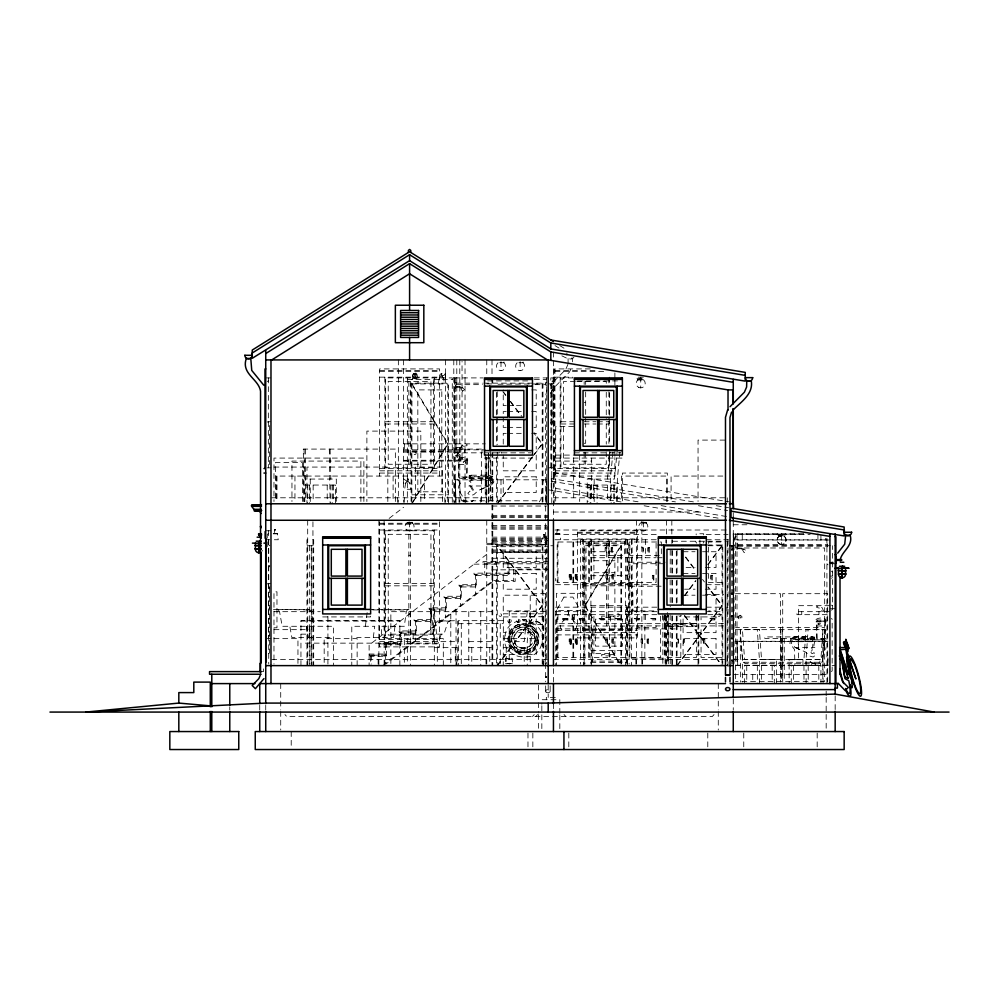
<?xml version="1.0" encoding="UTF-8"?>
<svg xmlns="http://www.w3.org/2000/svg" width="999" height="999" viewBox="0 0 999 999"><rect width="100%" height="100%" fill="white"/><g stroke="black" fill="none" stroke-linecap="round" stroke-linejoin="round"><path stroke-width="0.75" stroke-dasharray="5 3.75" d="M458.878 459.652L458.878 458.529L466.508 458.529L466.408 459.652M468.981 476.236L471.328 475.212L469.168 475.599M626.873 664.085L626.873 607.18M662.999 616.083L663.348 622.102L665.996 623.576L696.44 623.501L698.576 621.366L698.638 616.083M680.819 624.687L680.819 615.172M683.066 624.125L678.571 624.125M811.75 665.247L811.75 663.186L820.591 663.186L820.591 665.247M814.734 638.174L814.547 637.062L812.387 636.675L794.879 636.675L790.883 637.699L814.734 637.699M815.596 663.186L815.084 665.247M488.823 501.723L489.21 488.012L493.843 481.93L493.144 478.396L458.616 478.396L458.616 479.82M546.703 479.807L545.953 503.783L546.703 481.306M411.838 502.285L411.963 379.832L412.812 377.797L417.157 377.972M438.286 383.903L439.285 377.797L443.519 377.797L444.505 383.903M823.076 683.541L823.014 659.565L825.049 629.595L805.981 629.682L803.945 659.652L789.11 659.665L789.173 683.641M806.131 683.553L806.056 659.577L808.091 629.682L805.981 629.682M789.11 659.665L820.891 659.565L822.926 629.595M823.651 645.317L823.938 641.283M814.61 641.283L813.661 647.452L811.5 651.173M696.191 615.172L695.454 622.052L693.231 624.038L669.168 624.125L666.183 622.052L665.446 615.172M607.467 479.058L610.077 452.085M612.974 452.085L610.364 479.058L610.364 501.535M617.345 449.088L614.447 479.058L587.2 479.058L587.2 503.034M619.954 452.085L617.345 479.058L617.345 503.034M829.919 540.009L733.266 540.009L738.049 533.753M527.222 611.675L524.225 641.645L503.246 641.645M530.219 611.675L527.222 641.645L527.222 665.621M365.397 626.286L367.195 612.212M373.301 637.524L374.737 626.286L351.785 626.286L351.785 665.621M394.98 626.286L393.544 637.524L356.705 637.524M459.877 448.926L461.625 445.816L466.995 444.505L466.995 445.629L462.699 446.615L461.376 449.837M414.697 374.15L414.198 376.735L412.699 377.972M274.363 532.579L274.887 529.994M407.505 479.52L406.98 482.092C401.311 484.128 414.185 484.128 408.516 482.092L407.992 479.52M441.158 374.15L440.634 376.735L439.085 377.972M543.806 535.102L543.281 537.687C537.612 539.71 550.486 539.71 544.817 537.687L544.293 535.102M556.83 532.579L557.355 529.994M567.932 364.348L565.709 369.53L550.199 385.189M432.355 634.153L435.839 622.889L437.462 621.066L457.767 620.666L457.767 665.621M432.367 643.144L435.152 634.153M441.196 634.153L438.411 643.144L405.382 643.144M546.952 390.047L545.666 395.791L545.666 504.595M550.611 393.169L553.496 388.249L569.293 372.265L571.952 366.983M262.188 551.111L262.475 550.449M818.468 624.725C822.527 623.851 819.055 621.778 817.944 624.325M488.449 470.816L488.823 457.255M490.322 476.81L490.322 492.544M488.449 492.544L488.449 476.81M551.76 389.897L551.76 405.631M551.76 411.625L551.76 427.36M551.76 433.354L551.76 449.088M551.76 455.082L551.76 470.816M551.76 476.81L551.76 492.544M405.631 483.166L404.645 489.273L410.864 489.273L409.865 483.166M403.596 460.327L467.782 460.164L466.983 457.405L458.553 457.405L458.116 460.402M532.255 634.939L531.256 633.741A9.366 9.366 0 0 0 517.295 631.905A9.366 9.366 0 0 0 517.295 645.978A9.366 9.366 0 0 0 531.256 644.143L532.105 642.544C528.583 637.462 534.915 631.331 535.152 639.622A4.333 4.333 0 0 1 534.053 641.907L532.367 642.832M532.392 642.931L531.618 644.38A9.79 9.79 0 0 1 517.007 646.303A9.79 9.79 0 0 1 517.007 631.58A9.79 9.79 0 0 1 531.618 633.503L532.355 634.877M811.325 639.572L813.885 638.448M411.838 503.421L447.589 443.843L411.838 384.265M412.849 502.46L447.802 444.205M584.914 605.319L620.666 545.741M620.879 546.103L585.127 605.681L620.879 665.259M818.031 623.413L818.181 624.675M407.867 609.427L406.306 611.301L404.333 626.286L381.381 626.286L381.381 637.524M465.534 463.211C466.67 460.127 459.715 461.663 465.247 463.261M812.861 639.86L812.612 641.683M497.252 503.459L531.73 457.505M532.667 456.268L541.982 443.843L534.527 433.916M497.477 503.783L542.432 443.843L534.003 432.604M497.252 665.297L541.982 605.681L497.252 546.066M497.477 665.621L542.432 605.681L497.477 545.741M684.34 595.691L695.579 580.706M707.754 564.472L721.802 545.741M684.752 595.754L695.941 580.844M708.054 564.697L722.027 546.066M677.072 665.297L721.802 605.681L707.816 587.05M677.297 665.621L722.252 605.681L708.204 586.95M643.381 377.16L636.987 377.16L636.987 378.284L637.749 379.97L643.718 379.97L644.48 378.284M777.846 533.753L778.608 536.563L784.577 536.563L785.339 533.753M532.467 716.57L534.215 714.572M535.839 716.57L537.587 714.572M714.035 714.572L712.287 716.57L286.713 716.57L284.965 714.572M488.623 485.976L492.22 481.93L492.22 480.219L470.529 480.219L471.191 485.976L473.339 489.71L472.177 491.82L470.991 492.145L469.78 491.158L467.869 493.481L470.554 495.579L473.801 494.642L478.346 490.459L488.623 485.976L468.843 485.976M574.475 630.406C582.579 622.14 564.71 619.218 569.18 609.914L567.682 609.914C572.152 619.218 554.283 622.14 562.387 630.406M491.82 478.396L491.508 480.219M268.731 653.633L269.48 652.884L269.48 585.826L268.356 585.077M555.219 473.064L555.232 468.568M826.922 665.621L828.046 664.497M831.418 671.615L832.167 670.866L832.167 619.168L831.418 618.418M468.993 476.985L468.881 478.109M818.169 639.86L824.05 639.86M460.052 483.641C455.082 490.159 463.873 494.705 463.986 501.061L463.986 501.723M389.135 518.406L403.596 507.255M486.763 554.333L369.118 645.079L369.118 665.621M382.679 665.621L492.844 580.631L513.698 580.631L513.698 569.08L548.201 569.08M539.273 501.885L541.008 499.288L542.882 480.906L544.455 479.807M269.855 565.409L268.731 566.158L269.855 566.908M269.855 586.763L268.731 587.512L269.855 588.261M268.731 608.678L269.855 607.929M550.824 422.49L551.947 421.74L551.947 381.468L550.824 380.906M731.768 549.487L732.891 548.738M731.768 571.965L732.891 571.216L731.768 570.466M731.768 594.442L732.891 593.693L731.768 592.944M731.768 616.92L732.891 616.171L731.768 615.421M731.768 639.397L732.891 638.648L731.768 637.899M831.418 578.334L832.542 577.584M831.418 610.177L832.542 609.427L832.542 545.741M450.824 620.666L447.814 622.165L443.981 634.153L404.333 634.153L404.333 665.621M471.253 501.723L473.588 500.287L470.679 501.723M267.233 381.468L268.356 380.906M268.356 464.822L269.48 464.26L269.48 423.988L268.356 423.239M551.947 381.468L553.071 380.906M268.356 533.753L267.233 534.315L267.233 546.628M268.356 635.651L269.48 635.089M480.594 489.71L488.374 485.976M543.606 616.708L528.558 616.708L529.657 622.165L537.325 621.54L542.257 624.45M512.362 663.636L505.319 663.361L505.569 658.316L512.212 658.254L512.45 663.786L505.469 663.336L505.644 658.453L512.362 658.453M492.495 476.985L489.498 478.109M546.915 536.113L544.343 536.638L546.915 537.637M465.184 463.261L465.684 461.95M529.657 622.165L533.503 624.8L543.606 624.263M826.173 641.271L824.6 642.369L822.539 661.538L819.43 663.748L745.204 663.636L742.894 661.538L740.833 642.369L739.26 641.271M729.332 546.028L733.266 545.741M546.79 676.86L545.666 676.935L546.79 677.01M545.666 677.122L546.79 677.085M759.302 629.595L740.296 629.682L740.384 682.067M776.448 683.553L776.398 659.577L744.605 659.652L742.419 629.682L740.296 629.682L742.482 659.652L742.532 682.13M744.655 683.616L744.617 665.634L757.329 665.571L774.287 665.571L774.325 683.553M744.617 665.634L774.287 665.584M791.295 683.641L791.245 665.646L803.958 665.584L820.916 665.559L820.966 683.541M816.058 621.865L825.599 621.865C828.671 615.784 811.525 617.719 816.807 621.865M553.446 368.918L554.195 368.918L554.195 503.783M590.297 368.918L554.944 368.918L554.944 476.061L614.885 476.061L614.885 457.517M379.62 370.417L439.56 370.417M554.944 370.417L597.976 370.417M379.62 371.353L439.56 371.353M554.944 371.353L605.669 371.353M445.554 373.364L445.554 378.484M441.92 373.738L440.884 373.851M379.62 377.16L439.56 377.16M554.195 377.16L553.446 377.16L553.533 468.568L614.885 468.568M554.944 377.16L572.552 377.16M265.734 377.909L270.979 377.909M453.796 377.909L483.204 377.909M534.278 377.909L548.201 377.909M553.546 377.909L550.824 377.909L550.824 467.819M573.314 377.909L560.938 377.909L560.938 467.819L608.891 467.819L608.891 452.322M636.987 378.284L643.381 378.284M637.749 379.22L643.718 379.22M407.342 379.408L452.297 379.408M454.545 379.408L454.545 442.345M534.378 379.408L546.703 379.408M553.446 379.408L554.195 379.408M487.612 380.906L530.919 380.906M577.522 380.906L620.829 380.906M575.337 381.468L563.561 381.468L563.561 421.74M576.81 381.468L606.268 381.468L606.268 384.565M455.294 382.405L456.043 382.405L456.043 385.402L455.294 385.514M546.703 382.405L545.953 382.405L545.953 385.402L546.703 385.402M456.043 383.154L482.392 383.154M483.941 383.154L545.953 383.154M553.496 383.154L554.195 383.154M411.813 383.903L447.802 383.903L447.802 502.285M486.763 383.903L492.007 383.903M548.201 383.903L553.496 383.903M456.043 384.652L482.392 384.652M535.102 384.652L545.953 384.652M455.669 386.526L459.577 386.526L461.738 387.837M455.669 387.275L459.428 387.275L461.201 388.361M455.294 388.286L455.669 385.514M531.718 389.897L536.213 389.897L536.213 405.631L531.718 405.631M408.841 402.447L410.339 402.447M584.165 402.447L585.664 402.447M506.243 405.631L503.246 405.631L503.246 389.897M507.742 405.631L521.228 405.631M506.243 411.625L503.246 411.625L503.246 415.921M507.742 411.625L521.228 411.625M531.718 411.625L536.213 411.625L536.213 427.36L531.718 427.36M268.356 421.74L270.604 421.74M385.614 421.74L433.566 421.74M560.938 421.74L575.337 421.74M584.14 421.74L595.966 421.74M597.439 421.74L608.891 421.74M385.614 423.988L433.566 423.988M550.824 423.988L553.071 423.988L553.071 377.909M560.938 423.988L575.337 423.988M584.14 423.988L595.966 423.988M597.439 423.988L608.891 423.988M573.676 426.61L555.694 426.61L555.694 501.486M506.243 427.36L503.246 427.36L503.246 417.345M507.742 427.36L521.228 427.36M506.243 433.354L503.246 433.354L503.246 444.805M507.742 433.354L521.228 433.354M531.718 433.354L536.213 433.354L536.213 449.088M725.024 440.097L698.051 440.097L698.051 501.498M408.841 443.281L410.339 443.281M584.165 443.281L585.664 443.281L585.664 423.988M403.596 443.843L485.264 443.843M456.793 447.589L462.038 447.589M403.596 449.837L485.264 449.837M403.596 450.961L462.038 450.961M411.838 451.336L447.802 451.336M403.596 452.085L462.038 452.085M453.796 452.834L482.267 452.834M484.515 452.834L530.919 452.834M574.425 452.834L620.829 452.834M555.694 455.082L573.676 455.082M455.294 455.519L459.041 455.519L459.041 456.63L455.294 456.63M484.515 458.079L532.467 458.079L532.467 454.145M555.694 458.079L622.377 458.079L622.377 454.145M458.116 459.652L467.27 459.652L467.057 477.597L458.391 477.272L458.391 459.652M403.596 461.076L462.038 461.076L462.038 361.463M555.694 461.076L591.658 461.076M458.828 464.523L466.745 464.523M273.976 467.07L303.946 467.07L303.946 501.535M267.045 467.819L270.979 467.819M548.201 467.819L553.546 467.819M379.62 468.568L439.56 468.568M379.62 470.816L439.56 470.816M554.944 470.816L614.885 470.816M379.62 473.064L439.56 473.064M553.446 473.064L614.885 473.064M471.553 475.212L488.836 475.212L492.832 476.71L469.33 476.71M442.557 476.061L276.224 476.061L276.224 501.535M722.801 476.061L671.078 476.061L671.078 501.535M465.959 477.097L466.595 477.097M469.343 476.985L492.832 476.985L493.144 477.922L469.23 478.109M403.596 478.733L403.596 483.853M403.646 478.971L407.455 481.53L404.882 482.055L403.646 483.616M407.23 479.108L408.266 479.108M407.23 479.208L408.266 479.208M407.342 479.52L408.166 479.008M453.796 479.807L548.201 479.807M411.838 494.792L447.802 494.792M492.007 494.792L492.757 494.792M271.728 497.789L492.757 497.789M553.446 497.789L728.021 497.789M462.075 500.799L539.922 500.799M463.124 501.723L471.965 501.723M492.007 506.031L546.678 506.031M553.446 512.025L699.55 512.025M492.007 515.347L548.201 515.347M492.007 516.471L548.201 516.471M492.007 516.658L492.757 516.658M492.007 517.594L548.201 517.594M379.62 523.264L439.56 523.264M379.62 524.2L439.56 524.2M733.266 524.762L750.049 524.762M492.007 525.586L546.678 525.586M492.007 526.91L548.201 526.91M492.007 528.034L548.201 528.034M492.007 528.221L492.757 528.221M492.007 529.158L548.201 529.158M274.613 529.695L275.649 529.695M557.08 529.695L558.116 529.695M379.62 530.007L439.56 530.007M554.994 530.007L728.021 530.007M265.734 530.756L270.979 530.756M492.007 531.78L492.757 531.78M577.422 532.255L637.362 532.255M577.422 533.191L637.362 533.191M273.589 533.641L277.247 533.641L278.246 539.747L273.002 539.747M555.481 533.641L559.715 533.641L560.714 539.747M273.214 533.816L277.447 533.816L275.899 532.579L275.374 529.994M555.681 533.816L559.915 533.816L558.366 532.579L557.842 529.994M803.608 533.753L733.266 533.753L733.266 665.621L733.266 519.068M733.266 534.128L803.633 534.128M554.994 534.502L657.28 534.502M706.206 534.502L728.021 534.502M544.567 534.69L543.531 534.69L544.567 534.802M737.961 534.59L810.214 534.59M777.846 534.877L785.339 534.877M778.608 535.814L784.577 535.814M733.266 536.75L734.015 536.75L734.015 665.621L830.531 665.621M492.007 537.15L546.678 537.137M492.007 538.461L548.201 538.461M577.422 538.998L637.362 538.998M492.007 539.585L546.678 539.585M265.734 539.747L269.668 539.747M307.692 539.747L306.943 539.747L306.943 665.621M312.937 539.747L313.686 539.747L313.686 665.621M554.994 539.747L658.341 539.747M706.293 539.747L728.021 539.747M733.266 539.747L829.357 539.91M492.007 540.709L548.201 540.709M492.757 541.246L546.703 541.246L546.703 664.073M580.419 541.246L625.374 541.246M672.577 541.246L726.523 541.246M727.272 541.246L728.021 541.246M733.266 541.246L734.015 541.246M625.374 541.995L593.156 541.995L593.156 555.481L624.625 555.481L624.625 541.995M492.007 542.844L546.678 542.844M486.763 543.344L492.757 543.344M737.012 543.868L737.761 543.868L737.761 546.865L737.012 546.865M492.757 544.08L546.703 544.08M486.763 544.655L548.201 544.655M737.761 544.617L827.671 544.617M546.952 544.855L540.934 544.855L541.933 538.748L546.166 538.748L547.015 540.784M306.943 544.992L307.692 544.992M312.937 544.992L313.686 544.992M707.292 544.992L722.776 544.992L722.776 665.621M727.272 544.992L728.021 544.992M734.015 544.992L733.266 544.992L733.353 664.073M307.692 545.741L312.937 545.741M550.824 545.741L553.446 545.741M708.079 545.741L722.027 545.741M729.332 545.741L835.164 545.741M737.761 546.116L827.671 546.116M492.007 546.703L548.201 546.703M606.643 547.614L605.144 547.614L605.144 552.859L606.643 552.859M641.857 547.614L643.356 547.614L643.356 552.859L641.857 552.859M605.519 547.989L606.268 547.989L606.268 552.484L605.519 552.484M612.262 547.989L611.513 547.989L611.513 552.484L612.262 552.484M642.232 547.989L642.981 547.989L642.981 552.484L642.232 552.484M648.975 547.989L648.226 547.989L648.226 552.484L648.975 552.484M735.514 547.989L824.674 547.989L824.674 627.409L735.514 627.409M737.387 548.738L741.146 548.738L742.919 549.825M737.012 549.75L737.387 546.977M492.007 550.024L548.201 550.024M492.007 551.148L548.201 551.148M590.909 551.735L614.885 551.735L614.885 653.633L590.909 653.633M683.066 551.735L695.054 551.735M702.547 551.735L716.033 551.735L716.033 567.469L702.547 567.469M492.007 552.272L548.201 552.272M497.302 552.597L547.452 552.597M408.841 555.294L410.339 555.294M590.909 557.729L626.873 557.729M627.622 557.729L656.093 557.729M657.592 557.729L662.087 557.729M492.007 558.266L548.201 558.266M593.906 560.726L614.885 560.726M548.201 561.588L483.017 561.588L483.017 562.712L548.201 562.712M629.12 562.225L665.084 562.225M829.357 562.225L833.291 562.225M829.357 562.974L833.291 562.974M508.004 563.836L484.54 563.836L483.479 562.712M509.04 563.836L548.201 563.836M664.335 563.723L629.87 563.723L629.87 658.129L664.335 658.129L664.335 615.284M829.919 563.723L835.164 563.723M474.026 564.148L497.302 564.148M606.643 564.285L608.141 564.285M686.063 567.469L695.054 567.469M492.007 569.83L548.201 569.83M730.644 571.216L732.891 571.216M593.906 572.714L614.885 572.714M509.04 573.139L474.026 573.139L474.026 574.263L509.04 574.263M683.066 573.463L695.054 573.463M702.547 573.463L716.033 573.463L716.033 589.198L702.547 589.198M577.422 574.587L575.174 574.587L575.174 579.832L577.422 579.832M569.555 574.962L571.053 574.962L571.053 579.457L569.555 579.457M577.047 574.962L575.549 574.962L575.549 579.457L577.047 579.457M606.268 574.962L607.017 574.962L607.017 579.457L606.268 579.457M613.011 574.962L612.262 574.962L612.262 579.457L613.011 579.457M475.524 575.387L474.4 574.263M476.273 575.387L509.04 575.387L509.04 562.712M590.909 575.711L626.873 575.711M652.722 575.711L653.471 575.711L653.471 580.207L652.722 580.207M711.912 575.711L711.163 575.711L711.163 580.207L711.912 580.207M830.294 576.086L832.542 576.086M625.374 582.454L593.906 582.454L593.906 541.995M629.12 582.454L656.093 582.454L656.093 541.995M722.027 582.454L708.541 582.454L708.541 541.995L722.027 541.995L722.027 664.06M268.356 583.578L270.604 583.578M385.614 583.578L433.566 583.578M583.416 583.578L631.368 583.578M476.273 584.702L459.041 584.702L459.041 585.826L476.273 585.826M656.842 584.702L555.694 584.702L555.694 578.508M706.293 584.702L722.776 584.702M385.614 585.826L433.566 585.826M583.416 585.826L631.368 585.826M629.87 586.201L661.338 586.201M460.539 586.95L459.415 585.826M461.288 586.95L476.273 586.95L476.273 574.263M684.565 589.198L695.054 589.198M631.368 592.944L632.866 592.944L632.866 610.926M583.416 593.319L556.443 593.319L556.443 664.872M730.644 593.693L732.891 593.693M735.514 593.693L780.469 593.693L780.469 682.055M705.544 594.442L723.526 594.442M683.066 595.192L695.054 595.192M702.547 595.192L716.033 595.192L716.033 610.926L708.541 610.926M461.288 596.266L444.056 596.266L444.056 597.39L461.288 597.39M445.554 598.513L444.43 597.39M446.303 598.513L461.288 598.513L461.288 585.826M606.643 605.119L608.141 605.119M590.909 605.681L626.873 605.681L626.873 665.621M829.919 605.681L798.451 605.681L798.451 659.627M656.842 607.18L555.694 607.18L555.694 665.621M706.293 607.18L722.776 607.18M728.021 607.18L726.897 607.18L726.897 611.675L728.021 611.675M446.303 607.829L429.071 607.829L429.071 608.953L446.303 608.953M830.294 608.678L835.164 608.678M273.476 609.427L309.628 609.552L311.426 612.212L313.973 626.286M368.931 609.427L410.564 609.427L410.564 665.621M277.185 609.427L310.239 609.927M372.714 609.927L406.968 609.927M430.569 610.077L429.445 608.953M431.318 610.077L446.303 610.077L446.303 597.39M631.368 610.926L656.842 610.926M273.976 611.675L320.217 611.675M492.757 611.675L390.859 611.675L390.859 665.621M545.204 611.675L509.24 611.675L509.24 664.085M555.694 611.675L658.341 611.675M706.293 611.675L722.776 611.675M829.919 611.675L796.952 611.675L796.952 614.672L829.919 614.672M408.841 614.11L410.339 614.11M555.694 614.672L656.842 614.672M707.791 614.672L723.526 614.672M730.644 616.171L732.891 616.171M322.677 616.92L370.629 616.92L370.629 612.986M503.246 616.92L536.213 616.92L536.213 632.654L503.246 632.654M737.012 616.982L740.759 616.982L740.759 618.094L737.012 618.094M584.165 618.793L578.921 618.793L578.921 619.542M509.228 619.205L509.228 622.564M431.318 619.38L414.086 619.38L414.086 620.504L431.318 620.504M817.307 621.116L817.207 619.992L824.837 619.992L824.65 638.561L816.87 638.336L816.87 621.116M503.246 620.666L458.291 620.666L458.291 665.621M300.949 621.066L399.85 621.066M437.462 621.066L449.088 621.066M820.828 621.116L816.445 621.116L817.007 639.223L825.324 638.736L825.324 621.116M823.089 621.116L825.599 621.116M816.545 621.116L817.507 621.116M820.579 621.116L823.201 621.116M415.584 621.628L414.46 620.504M416.333 621.628L431.318 621.628L431.318 608.953M458.291 623.663L503.246 623.663M625.374 623.663L610.389 623.663L610.389 614.672M629.12 623.663L696.553 623.663L696.553 616.171M723.526 623.663L701.048 623.663L701.048 616.171M629.12 625.911L660.589 625.911L660.589 657.379L629.12 657.379M665.084 625.911L696.553 625.911L696.553 657.379L665.084 657.379M723.526 625.911L701.048 625.911L701.048 657.379L723.526 657.379M816.87 625.986L824.887 625.986M273.976 627.784L276.973 627.784L276.973 591.82L273.976 591.82L273.976 664.123M556.443 628.908L676.323 628.908M273.976 629.657L309.94 629.657L309.94 664.123M583.416 629.657L631.368 629.657M735.514 629.657L824.674 629.657L824.674 681.368L735.514 681.368M556.443 630.406L637.362 630.406M416.333 630.943L399.101 630.943L399.101 632.067L416.333 632.067M577.422 632.654L637.362 632.654M400.599 633.191L399.475 632.067M401.348 633.191L416.333 633.191L416.333 620.504M300.949 634.153L309.94 634.153M390.859 634.153L399.85 634.153M556.443 634.902L637.362 634.902M802.047 636.675L805.931 636.675M329.995 637.524L291.858 637.524L289.822 626.286M801.098 638.174L805.694 638.174M810.689 638.174L814.385 638.174M812.911 638.448L764.772 638.423L764.772 636.925L800.736 636.925L800.736 638.423M813.573 638.448L814.722 638.448L814.834 639.572L790.571 639.098L791.22 638.448L794.217 639.572M267.045 638.648L270.979 638.648M273.976 638.648L297.952 638.648L297.952 664.123M503.246 638.648L536.213 638.648L536.213 654.382L503.246 654.382M730.644 638.648L732.891 638.648M677.072 639.023L678.571 639.023L678.571 644.268L677.072 644.268M683.066 639.023L684.565 639.023L684.565 644.268L683.066 644.268M379.62 639.397L439.56 639.397M569.555 639.397L571.053 639.397L571.053 643.893L569.555 643.893M577.047 639.397L575.549 639.397L575.549 643.893L577.047 643.893M606.268 639.397L607.017 639.397L607.017 643.893L606.268 643.893M613.011 639.397L612.262 639.397L612.262 643.893L613.011 643.893M641.483 639.397L642.232 639.397L642.232 643.893L641.483 643.893M648.226 639.397L647.477 639.397L647.477 643.893L648.226 643.893M677.447 639.397L678.196 639.397L678.196 643.893L677.447 643.893M684.19 639.397L683.441 639.397L683.441 643.893L684.19 643.893M704.42 639.397L703.671 639.397L703.671 643.893L704.42 643.893M801.023 639.86L805.157 639.86M809.652 639.86L812.562 639.86M735.514 641.271L829.17 641.271M740.097 641.445L825.336 641.445M379.62 641.645L458.291 641.645M468.781 641.645L492.757 641.645M384.116 642.507L401.348 642.507M305.444 643.144L395.354 643.144M384.116 643.631L401.348 643.631M379.62 643.893L439.56 643.893M385.614 644.755L384.49 643.631M386.363 644.755L401.348 644.755L401.348 632.067M795.092 647.439L805.369 651.922L809.914 656.106L813.161 657.042L815.846 654.944L813.935 652.622L812.724 653.608L811.538 653.284L810.376 651.173L812.524 647.439L813.186 641.683L791.495 641.683L791.495 643.393L795.092 647.439L814.872 647.439M434.315 647.639L458.291 647.639M468.781 647.639L492.757 647.639M503.246 647.639L527.222 647.639M590.909 650.636L626.873 650.636M369.118 654.058L386.363 654.058M386.363 655.182L369.131 655.182L369.88 655.744M369.505 655.182L378.871 655.369M727.272 656.63L726.897 665.621M625.374 657.379L593.906 657.379L593.906 625.911M271.728 659.627L547.452 659.627M553.446 659.627L728.021 659.627M733.266 659.627L802.946 659.627L802.946 665.621M806.056 659.577L820.891 659.565M590.909 661.126L626.873 661.126M743.793 662.262L821.64 662.262M590.909 662.624L626.873 662.624M735.514 665.247L828.396 665.247M726.523 665.621L728.021 665.621M832.08 665.621L835.164 665.621M791.245 665.646L820.916 665.571M261.238 671.615L263.486 671.615L263.486 665.621M733.266 674.612L828.358 674.612M555.319 697.464L546.328 697.464L546.328 699.712M471.153 478.396L472.302 478.396M811.45 636.675L812.162 636.675M812.299 638.448L814.372 638.448M810.451 639.572L811.113 639.572M812.986 639.572L814.485 639.572M776.398 659.577L761.563 659.565L759.377 629.595L757.254 629.595L759.44 659.565L759.49 683.641M457.542 479.807L459.115 480.906L460.989 499.288L462.724 501.885M553.446 472.564L731.73 502.285M693.418 501.885L551.198 478.558L551.198 487.674L639.572 502.035M716.358 505.719L728.658 507.767M551.198 481.181L675.436 501.885M698.438 505.719L727.584 510.576M661.101 505.619L731.73 517.395M548.201 489.797L621.066 501.948M644.13 505.781L719.43 518.344M826.922 540.009L825.411 538.349M469.83 476.985L472.39 478.109M741.295 547.989L743.456 549.3M795.341 647.439L803.121 651.173M813.036 663.186L810.127 661.75L812.462 663.186M831.418 605.119L832.542 605.681M532.517 634.914L533.329 635.389M559.74 345.554L566.933 350.05M555.032 345.604L559.003 348.089M561.875 355.831L566.933 358.291L566.895 353.022M831.418 571.216L832.542 571.965M551.947 421.74L553.071 422.49M731.768 660.376L732.891 661.126M267.233 421.74L268.356 422.49M268.731 544.992L269.855 545.741M267.233 583.578L268.356 584.328M823.663 645.104C828.633 651.623 819.842 656.168 819.729 662.524L819.729 663.186M507.817 563.836L506.755 562.712M826.922 563.723L828.046 564.847M369.505 655.369L370.442 656.306L386.363 656.306L386.363 643.631M268.731 618.418L269.48 619.168M464.423 389.423L462.699 391.084M791.895 639.86L792.207 641.683M278.459 609.927L279.645 612.212L282.193 626.286L333.591 626.286L333.591 665.621M564.06 714.572L565.809 716.57M685.464 557.242L695.704 570.904M684.752 615.621L721.091 664.06M502.847 391.683L505.644 395.404M510.302 401.623L520.541 415.284M685.726 556.98L695.092 569.467M702.584 579.457L704.457 581.955M684.34 615.671L721.802 665.621M504.033 392.644L505.906 395.142M510.589 401.386L521.828 416.371M534.028 636.051L534.927 637.624M470.854 478.396L471.103 480.219M472.215 489.71L470.054 485.989L469.105 479.82M584.914 606.043L619.867 664.298M412.05 383.903L447.802 443.481M490.322 470.816L489.947 455.831M441.645 374.15L442.17 376.735L443.718 377.972M415.159 374.15L415.659 376.735L417.882 379.832L418.032 383.903M306.343 626.286L308.379 637.524M434.315 611.675L437.312 641.645M431.318 611.675L434.315 641.645L434.315 665.621M459.777 479.82L460.064 483.853M737.012 642.769L737.761 665.247L737.012 641.271M455.294 481.306L456.043 503.783L455.294 479.807M330.107 449.088L330.881 479.058M329.32 449.088L330.107 503.034M304.046 449.088L304.82 479.058L336.313 479.058L336.313 503.034M818.793 665.571L818.843 683.553M808.191 665.571L808.253 683.616M803.958 665.584L804.008 682.13M793.368 665.646L793.418 683.628M772.165 665.584L772.202 683.566M761.575 665.559L761.613 683.541M757.329 665.571L757.367 683.641M746.74 665.634L746.777 683.616M835.164 695.816L835.164 709.802M827.671 543.868L827.671 546.865M827.671 682.055L827.671 593.693L782.716 593.693L782.716 682.055M826.922 538.249L826.922 683.603M826.173 691.158L826.173 695.816M826.173 697.364L826.173 712.911M826.173 714.46L826.173 730.007M825.099 641.283L825.099 639.86L790.571 639.86L789.872 643.393L794.505 649.475L794.892 665.247M823.838 611.675L822.09 607.654L816.72 606.343L816.72 607.467L821.016 608.453L822.339 611.675M822.801 629.657L822.801 682.067M820.928 535.002L820.928 540.009M818.955 611.675L818.955 614.672M817.931 533.753L817.931 540.009M817.182 733.054L817.182 749.537M801.735 611.675L801.735 614.672M798.263 639.023L798.263 644.268M784.252 638.423L784.252 681.106M782.342 629.657L782.342 682.067M781.593 533.753L781.593 544.467M781.268 638.423L781.268 681.106M780.843 629.657L780.843 682.067M752.746 674.612L752.746 683.603M743.756 733.054L743.756 749.537M742.257 533.753L742.257 540.009M737.012 534.128L737.012 665.247M735.514 533.753L735.514 682.055M733.266 512.774L733.266 517.644M733.266 698.925L733.266 709.902M732.891 545.741L732.891 664.06M731.768 545.741L731.768 664.06M728.021 666.745L728.021 538.998L727.272 538.998L727.272 665.621M727.272 497.789L727.272 502.285M718.281 683.603L718.281 709.902M718.281 711.45L718.281 730.007M714.535 619.542L714.535 618.793L710.039 618.793L710.039 619.542M707.791 733.054L707.791 748.039M703.671 534.877L703.671 533.753L696.178 533.753L696.178 534.877M699.924 539.972L699.924 544.467M698.801 614.672L698.801 665.621M698.051 615.884L698.051 664.872M696.852 614.672L696.852 626.66L664.785 626.66L664.785 614.672M680.819 625.911L680.819 657.379M677.072 550.412L677.072 573.763M677.072 579.994L677.072 603.346M677.072 615.809L677.072 665.621M676.323 551.186L676.323 574.375M676.323 580.569L676.323 603.758M676.323 616.133L676.323 665.621M672.577 539.747L672.577 542.857M672.577 550.574L672.577 574.375M672.577 580.119L672.577 603.758M672.577 615.871L672.577 665.621M671.827 520.267L671.827 534.19M671.827 539.747L671.827 543.468M671.827 550.412L671.827 574.388M671.827 579.994L671.827 603.771M671.827 615.809L671.827 665.621M670.229 550.274L670.229 575.087M670.142 579.994L670.229 606.83M670.142 614.997L670.229 665.272M668.269 614.997L668.269 664.06L668.169 615.184M667.332 501.535L667.332 473.064L622.377 473.064L622.377 501.535M667.332 612.474L667.332 664.872M666.583 501.535L666.583 476.061L621.628 476.061L621.628 501.535M666.583 520.267L666.583 534.502M666.583 539.747L666.583 543.468M666.583 615.809L666.583 664.123M665.834 539.747L665.834 542.857M665.834 615.896L665.834 665.621M665.084 614.672L665.084 664.123M662.837 614.672L662.837 665.621M661.338 546.041L661.338 541.995L629.12 541.995L629.12 664.123M661.338 548.738L661.338 555.481L629.87 555.481L629.87 541.995M660.589 616.171L660.589 623.663M656.093 625.911L656.093 627.409L638.111 627.409L638.111 625.911M655.344 619.542L655.344 618.793L650.849 618.793L650.849 619.542M645.604 539.747L645.604 557.729M645.604 614.672L645.604 623.663M644.855 625.911L644.855 657.379M644.105 614.672L644.105 623.663M643.356 521.99L643.356 530.981M642.607 659.627L642.607 664.123M641.857 520.267L641.857 664.123M640.734 377.16L640.734 387.874M638.861 619.542L638.861 618.793L634.365 618.793L634.365 619.542M636.613 520.267L636.613 664.123M635.864 659.627L635.864 664.123M632.117 538.998L632.117 630.406M631.368 539.747L631.368 664.872M628.746 583.578L628.746 543.306L586.038 543.306L586.038 583.578M628.746 585.826L628.746 626.098L557.192 625.911L557.192 657.379L589.41 657.379L589.41 625.911M627.622 539.747L627.622 584.702M627.622 607.18L627.622 665.621M626.873 539.747L626.873 584.702M625.374 539.747L625.374 665.621M621.628 664.073L621.628 544.992L584.165 544.992L584.165 665.621M620.879 664.06L620.879 545.741L584.914 545.741L584.914 664.06M620.129 619.542L620.129 618.793L615.634 618.793L615.634 619.542M617.882 557.729L617.882 575.711M616.57 501.535L616.57 485.052L587.974 485.052L587.974 501.535M614.885 372.889L614.885 379.071M614.885 380.257L614.885 385.239M614.885 451.298L614.885 456.231M614.447 485.052L614.447 503.034M613.673 485.052L613.673 503.034M611.138 485.052L611.138 503.034M609.64 377.16L609.64 384.902M609.64 392.657L609.64 443.781M609.64 451.523L609.64 468.568M609.64 541.995L609.64 582.454M609.64 625.911L609.64 657.379M608.891 377.909L608.891 384.116M608.891 391.733L608.891 419.38M608.891 420.916L608.891 444.78M608.891 539.747L608.891 557.729M608.891 614.672L608.891 623.663L593.906 623.663L593.906 614.672M608.141 543.306L608.141 583.578M608.141 585.826L608.141 626.098M607.467 485.052L607.467 501.535M606.643 543.306L606.643 583.578M606.643 585.826L606.643 626.098M606.268 392.307L606.268 418.643M606.268 423.988L606.268 444.13M606.268 451.873L606.268 464.26L563.561 464.26L563.561 423.988M603.646 619.542L603.646 618.793L599.15 618.793L599.15 619.542M597.077 485.052L597.077 503.034M594.18 479.058L594.18 503.034M593.406 485.052L593.406 501.535M592.407 630.406L592.407 664.872M591.658 458.079L591.658 501.486M591.658 539.747L591.658 584.702M591.658 607.18L591.658 665.621M590.871 485.052L590.871 503.034M590.909 539.747L590.909 664.123M590.097 485.052L590.097 503.034M589.41 614.672L589.41 623.663L573.676 623.663L573.676 614.672M588.661 541.995L588.661 582.454M588.661 614.672L588.661 623.663M588.661 625.911L588.661 657.379M586.038 585.826L586.038 626.098M585.664 381.468L585.664 384.465M585.664 391.958L585.664 415.809M585.664 417.295L585.664 421.74M585.664 452.272L585.664 464.26M584.165 381.468L584.165 384.465M584.165 452.272L584.165 464.26M583.791 618.418L583.791 619.917M583.416 539.747L583.416 664.872M582.667 538.998L582.667 630.406M580.431 539.747L580.431 664.123M579.67 455.082L579.67 501.486M579.67 618.793L579.67 619.542M579.295 618.418L579.295 619.917M576.673 574.587L576.673 579.832M576.673 639.023L576.673 644.268M576.298 574.962L576.298 579.457M576.298 639.397L576.298 643.893M575.923 574.587L575.923 579.832M575.923 639.023L575.923 644.268M574.425 614.672L574.425 623.663M573.676 457.804L573.676 501.473M573.676 541.995L573.676 582.454M573.676 625.911L573.676 657.379M572.927 541.995L572.927 582.454M572.927 614.672L572.927 623.663L557.192 623.663L557.192 614.672M572.927 625.911L572.927 657.379M572.577 361.85L572.577 358.092L568.081 358.092L568.081 362.887M572.177 614.672L572.177 623.663M570.679 574.587L570.679 579.832M570.679 639.023L570.679 644.268M570.304 574.962L570.304 579.457M570.304 639.397L570.304 643.893M569.929 574.587L569.929 579.832M569.929 639.023L569.929 644.268M568.806 733.054L568.806 749.537M567.682 619.542L567.682 618.793L562.437 618.793L562.437 619.542M567.307 618.418L567.307 619.917M566.933 618.793L566.933 619.542M563.186 618.793L563.186 619.542M562.812 618.418L562.812 619.917M560.189 377.16L560.189 468.568M559.815 713.361L559.815 699.712L541.833 699.712L541.833 704.258M559.815 714.872L559.815 731.555M558.016 529.994L557.192 529.994M557.942 541.995L557.942 582.454M557.942 614.672L557.942 623.663M557.942 625.911L557.942 657.379M553.821 472.627L553.821 478.621M553.446 352.11L553.446 358.616M553.446 360.801L553.446 520.267M553.446 668.618L553.446 682.105M553.446 703.708L553.446 709.902M551.76 383.903L551.76 503.783M550.162 685.888L550.162 691.171M548.201 685.139L548.201 697.464M546.703 377.909L546.703 503.783M545.666 506.143L545.666 681.805M545.666 685.888L545.666 691.171M545.204 664.098L545.204 593.693L530.219 593.693L530.219 664.098M544.455 534.59L543.631 534.59M543.706 665.621L543.706 613.798L503.359 613.798L503.246 665.621M542.957 383.154L542.957 503.783M542.957 665.621L542.957 544.992L496.503 544.992L496.503 665.621M542.207 502.222L542.207 383.903L497.252 384.228M542.207 664.06L542.207 545.741L497.252 545.741L497.252 665.621M541.833 705.781L541.833 713.361M541.833 714.872L541.833 731.555M541.171 624.6C540.097 621.191 532.504 620.292 531.193 623.863M538.461 685.152L538.461 712.999M538.461 714.547L538.461 730.007M536.213 455.082L536.213 470.816L503.246 470.816L503.246 455.082M532.842 733.054L532.842 749.537M527.971 733.054L527.971 748.039M524.225 647.639L524.225 665.621M523.139 361.988L523.139 362.737L517.157 362.737L517.157 361.988M520.142 361.65L520.142 370.641M515.197 569.83L515.197 581.381L493.106 581.381L385.614 664.298L385.614 643.631M508.004 562.712L508.004 573.139M506.293 561.588L506.293 562.712M506.243 647.639L506.243 665.621M503.983 361.988L503.983 362.737L498.014 362.737L498.014 361.988M500.998 361.65L500.998 370.641M500.998 479.807L500.998 503.783M500.249 623.663L500.249 665.621M497.252 391.695L497.252 444.617M497.252 452.41L497.252 503.783M496.503 392.432L496.503 445.017M496.503 457.392L496.503 502.235M495.254 561.588L495.254 562.712M492.757 377.909L492.757 384.128M492.757 452.485L492.757 665.621M492.382 569.83L492.382 581.942M492.007 359.927L492.007 375.399M492.007 377.909L492.007 384.677M492.007 452.41L492.007 665.621M490.409 451.461L490.409 502.26M489.76 647.639L489.76 665.621M486.763 359.927L486.763 375.399M486.763 503.783L486.763 457.08L486.713 502.235M486.763 520.267L486.763 664.123M486.014 457.142L486.014 502.285M486.014 659.627L486.014 664.123M485.452 477.185L485.452 482.43M485.264 454.333L485.264 497.789M484.727 562.712L484.727 573.139M481.98 449.837L481.98 452.834M481.518 501.498L481.518 449.088L454.545 449.088L454.545 503.783M480.769 497.789L480.769 502.285M480.769 611.675L480.769 665.621M475.524 574.263L475.524 594.942M471.778 647.639L471.778 665.621M468.781 611.675L468.781 665.621M466.845 459.652L466.683 477.097L458.828 476.873L458.828 459.652M465.784 497.789L465.784 502.285M465.034 359.927L465.034 502.285M464.76 449.837L464.76 452.834M461.288 623.663L461.288 665.621M460.539 585.826L460.539 606.505M459.79 359.927L459.79 502.285M459.041 497.789L459.041 502.285M457.542 452.085L457.542 460.327M456.793 359.927L456.793 449.837M456.793 659.627L456.793 665.621M456.043 443.843L456.043 449.837M456.043 609.977L456.043 665.621M455.294 377.909L455.294 502.285M455.294 647.639L455.294 665.621M454.92 443.843L454.92 449.837M454.545 377.909L454.545 443.843M453.796 359.927L453.796 502.285M452.297 502.285L452.285 377.909L385.614 377.909L385.614 467.819L433.566 467.819L433.566 377.909M450.799 614.01L450.799 665.621M448.551 503.783L448.551 383.154L411.089 383.154L411.089 502.235M445.554 359.927L445.554 502.285M445.554 597.39L445.554 618.069M444.805 497.789L444.805 502.285M443.306 665.621L443.306 638.648L385.614 638.648L385.614 530.756L433.566 530.756L433.566 638.648M442.557 501.535L442.557 467.07L415.584 467.07L415.584 501.535M439.56 476.061L439.56 368.918L379.62 368.918L379.62 476.061M439.56 521.765L439.56 646.89L379.62 646.89L379.62 521.765M437.312 647.639L437.312 665.621M434.315 377.16L434.315 468.568M434.315 530.007L434.315 639.397M430.944 421.74L430.944 381.468L388.236 381.468L388.236 421.74M430.944 423.988L430.944 464.26L388.236 464.26L388.236 423.988M430.944 583.578L430.944 534.315L388.236 534.315L388.236 583.578M430.944 585.826L430.944 635.089L388.236 635.089L388.236 585.826M430.569 608.953L430.569 629.62M424.575 476.061L424.575 501.535M420.829 501.51L420.829 431.106L366.883 431.106L366.883 501.51M415.584 620.504L415.584 641.183M415.447 373.851L414.41 373.851M413.161 634.153L413.161 643.144M410.339 381.468L410.339 421.74M410.339 423.988L410.339 464.26M410.339 534.315L410.339 583.578M410.339 585.826L410.339 635.089M409.59 521.99L409.59 530.981M408.841 381.468L408.841 421.74M408.841 423.988L408.841 464.26M408.841 534.315L408.841 583.578M408.841 585.826L408.841 635.089M407.342 377.909L407.342 502.285M407.342 638.648L407.342 664.123M404.345 443.843L404.345 449.837M404.345 497.789L404.345 502.285M403.596 359.927L403.596 502.285M400.599 632.067L400.599 652.747M399.85 665.621L399.85 620.666L300.949 620.666L300.949 665.621M398.351 359.927L398.351 502.285M397.602 497.789L397.602 502.285M395.354 501.498L395.354 449.088L303.271 449.088L304.046 501.535M393.107 476.061L393.107 501.535M387.824 501.535L387.824 467.07L306.98 467.07L306.943 503.034M384.865 377.16L384.865 468.568M384.865 530.007L384.865 639.397M384.865 659.627L384.865 664.123M384.116 520.267L384.116 664.123M378.871 520.267L378.871 665.621M378.122 659.627L378.122 664.123M371.378 655.182L371.378 664.073M370.629 656.306L370.629 665.621M363.886 501.486L363.886 458.079L273.976 458.079L273.976 501.535M360.889 501.486L360.889 461.076L291.958 461.076L291.958 501.486M357.142 665.621L357.142 638.648L324.176 638.648L324.176 665.621M335.527 503.034L335.527 485.052L304.82 485.052L304.82 501.535M333.416 485.052L333.416 501.535M332.642 485.052L332.642 503.034M330.881 485.052L330.881 503.034M327.922 616.296L327.922 664.085M327.21 485.052L327.21 501.535M313.149 485.052L313.149 501.535M312.937 521.815L312.937 665.621M311.338 548.738L311.338 665.272M311.251 545.741L311.251 664.06M310.252 479.058L310.252 503.034M309.478 485.052L309.478 503.034M309.44 626.286L309.44 637.524M309.378 545.741L309.278 665.272M307.717 485.052L307.717 503.034M307.692 520.267L307.692 665.621M305.444 449.088L305.444 501.498M302.447 501.486L302.447 462.574L275.474 462.574L275.474 501.486M294.955 476.061L294.955 501.535M291.209 731.555L291.209 748.039M280.719 683.603L280.719 709.902M280.719 711.45L280.719 730.007M276.973 476.061L276.973 501.535M268.731 539.747L268.731 664.073M268.356 377.909L268.356 467.819M268.356 530.756L268.356 638.648M265.734 705.257L265.734 709.902M259.74 705.257L259.74 709.902M229.77 706.805L229.77 709.902M530.744 623.526A4.545 4.545 0 0 1 529.208 620.841M498.938 453.209A1.311 1.311 0 0 1 499.587 452.072M500.911 452.072A1.311 1.311 0 0 1 501.56 453.209M681.206 615.709A1.311 1.311 0 0 1 678.933 615.709M704.27 541.133A4.495 4.495 0 0 1 703.109 543.144M696.74 543.144A4.495 4.495 0 0 1 695.579 541.133M522.39 362.25A4.495 4.495 0 0 1 523.588 369.031A4.495 4.495 0 0 1 516.695 369.031A4.495 4.495 0 0 1 517.894 362.25M503.246 362.25A4.495 4.495 0 0 1 504.445 369.031A4.495 4.495 0 0 1 497.552 369.031A4.495 4.495 0 0 1 498.751 362.25M573.926 357.167A3.746 3.746 0 0 1 567.432 357.167M412.375 375.724C417.832 386.064 419.38 366.371 412.375 375.724M827.909 657.754L827.671 665.247L827.921 657.754M505.082 635.289C499.363 658.753 538.149 666.47 541.858 642.607C547.564 619.13 508.778 611.413 505.082 635.289M508.479 635.963C503.821 655.094 535.439 661.375 538.461 641.92C543.106 622.802 511.5 616.508 508.479 635.963M510.177 636.301C506.056 653.259 534.078 658.828 536.75 641.583C540.884 624.625 512.862 619.055 510.177 636.301M511.888 636.638C508.279 651.423 532.717 656.281 535.052 641.246C538.648 626.46 514.223 621.603 511.888 636.638M522.415 619.467L523.326 619.992L522.415 619.467M523.926 619.467L524.837 619.992L523.926 619.467M525.437 619.467L526.348 619.992L525.437 619.467M563.936 597.102L556.443 610.551L580.419 610.551L572.927 597.102L563.936 597.102M445.292 373.614L444.268 375.162L441.695 376.173L444.268 376.685L445.504 378.246L445.292 373.614M413.561 374.051L412.724 376.648L414.922 378.246L416.283 377.797L417.132 375.212L414.922 373.614L413.561 374.051M462.075 387.512L460.864 388.686L462.512 391.246L464.597 389.248L462.075 387.512M743.793 548.975L742.582 550.149L744.23 552.709L746.315 550.711L743.793 548.975M458.379 453.796L456.58 454.97L456.58 456.855L458.379 458.017L460.164 456.855L460.164 454.97L458.379 453.796M740.097 615.259L738.298 616.433L738.298 618.319L740.097 619.48L741.882 618.319L741.882 616.433L740.097 615.259M441.808 373.638L440.984 374.15L441.808 373.638M441.808 389.897L417.832 389.897L417.832 491.795L441.808 491.795L441.808 389.897M536.213 476.81L503.246 476.81L503.246 492.544L536.213 492.544L536.213 476.81M412.575 522.327L406.605 522.327L406.605 523.076L412.575 523.076L412.575 522.327M646.341 522.327L640.371 522.327L640.371 523.076L646.341 523.076L646.341 522.327M275.549 529.482L274.725 529.994L275.549 529.482M637.362 530.756L577.422 530.756L577.422 637.899L637.362 637.899L637.362 530.756M589.41 541.995L557.192 541.995L557.192 582.454L589.41 582.454L589.41 541.995M612.637 547.614L611.138 547.614L611.138 552.859L612.637 552.859L612.637 547.614M649.35 547.614L647.851 547.614L647.851 552.859L649.35 552.859L649.35 547.614M536.213 551.735L503.246 551.735L503.246 567.469L536.213 567.469L536.213 551.735M536.213 573.463L503.246 573.463L503.246 589.198L536.213 589.198L536.213 573.463M571.428 574.587L569.18 574.587L569.18 579.832L571.428 579.832L571.428 574.587M607.392 574.587L605.894 574.587L605.894 579.832L607.392 579.832L607.392 574.587M613.386 574.587L611.888 574.587L611.888 579.832L613.386 579.832L613.386 574.587M653.846 575.337L652.347 575.337L652.347 580.581L653.846 580.581L653.846 575.337M712.287 575.337L710.789 575.337L710.789 580.581L712.287 580.581L712.287 575.337M536.213 595.192L503.246 595.192L503.246 610.926L536.213 610.926L536.213 595.192M613.723 616.108L601.735 616.108L601.735 617.607L613.723 617.607L613.723 616.108M716.033 616.92L683.066 616.92L683.066 632.654L716.033 632.654L716.033 616.92M568.056 618.418L562.062 618.418L562.062 619.917L568.056 619.917L568.056 618.418M584.54 618.418L578.546 618.418L578.546 619.917L584.54 619.917L584.54 618.418M604.02 618.418L598.776 618.418L598.776 619.917L604.02 619.917L604.02 618.418M620.504 618.418L615.259 618.418L615.259 619.917L620.504 619.917L620.504 618.418M639.235 618.418L633.99 618.418L633.99 619.917L639.235 619.917L639.235 618.418M655.719 618.418L650.474 618.418L650.474 619.917L655.719 619.917L655.719 618.418M714.909 618.418L709.665 618.418L709.665 619.917L714.909 619.917L714.909 618.418M518.668 619.205L518.069 622.564L518.668 619.205M622.377 619.168L595.404 619.168L595.404 646.141L622.377 646.141L622.377 619.168M716.033 638.648L683.066 638.648L683.066 654.382L716.033 654.382L716.033 638.648M571.428 639.023L569.18 639.023L569.18 644.268L571.428 644.268L571.428 639.023M577.422 639.023L575.174 639.023L575.174 644.268L577.422 644.268L577.422 639.023M607.392 639.023L605.894 639.023L605.894 644.268L607.392 644.268L607.392 639.023M613.386 639.023L611.888 639.023L611.888 644.268L613.386 644.268L613.386 639.023M642.607 639.023L641.108 639.023L641.108 644.268L642.607 644.268L642.607 639.023M648.601 639.023L647.102 639.023L647.102 644.268L648.601 644.268L648.601 639.023M704.794 639.023L703.296 639.023L703.296 644.268L704.794 644.268L704.794 639.023M613.723 654.382L601.735 654.382L601.735 655.881L613.723 655.881L613.723 654.382M488.449 502.247L488.449 451.486L488.349 502.26M516.695 650.674A13.549 13.549 0 0 0 537.012 638.948A13.549 13.549 0 0 0 516.695 627.21A13.549 13.549 0 0 0 516.695 650.674M515.821 652.185A15.285 15.285 0 0 0 538.748 638.948A15.285 15.285 0 0 0 515.821 625.711A15.285 15.285 0 0 0 515.821 652.185M516.258 651.423A14.411 14.411 0 0 0 537.887 638.948A14.411 14.411 0 0 0 516.258 626.46A14.411 14.411 0 0 0 516.258 651.423M517.557 649.175A11.813 11.813 0 0 0 535.277 638.948A11.813 11.813 0 0 0 517.557 628.708A11.813 11.813 0 0 0 517.557 649.175M508.666 622.365A1.711 1.711 0 0 0 511.238 620.891A1.711 1.711 0 0 0 508.666 619.405A1.711 1.711 0 0 0 508.666 622.365M517.519 622.365A1.711 1.711 0 0 0 520.079 620.891A1.711 1.711 0 0 0 517.519 619.405A1.711 1.711 0 0 0 517.519 622.365M499.113 615.709A1.311 1.311 0 0 0 501.386 615.709A1.311 1.311 0 0 0 500.249 613.736A1.311 1.311 0 0 0 499.113 615.709M414.173 454.345A1.311 1.311 0 0 0 416.146 453.209A1.311 1.311 0 0 0 414.173 452.072A1.311 1.311 0 0 0 414.173 454.345M407.342 530.382A4.495 4.495 0 0 0 414.086 526.485A4.495 4.495 0 0 0 407.342 522.589A4.495 4.495 0 0 0 407.342 530.382M718.368 616.183A1.311 1.311 0 0 0 720.341 615.047A1.311 1.311 0 0 0 718.368 613.91A1.311 1.311 0 0 0 718.368 616.183M617.232 616.183A1.311 1.311 0 0 0 619.193 615.047A1.311 1.311 0 0 0 617.232 613.91A1.311 1.311 0 0 0 617.232 616.183M778.408 543.144A4.495 4.495 0 0 0 785.938 541.133A4.495 4.495 0 0 0 780.431 535.626A4.495 4.495 0 0 0 778.408 543.144M779.345 543.868A4.495 4.495 0 0 0 786.088 539.972A4.495 4.495 0 0 0 779.345 536.076A4.495 4.495 0 0 0 779.345 543.868M641.108 530.382A4.495 4.495 0 0 0 647.851 526.485A4.495 4.495 0 0 0 641.108 522.589A4.495 4.495 0 0 0 641.108 530.382M638.486 387.275A4.495 4.495 0 0 0 645.229 383.379A4.495 4.495 0 0 0 638.486 379.483A4.495 4.495 0 0 0 638.486 387.275M413.474 378.034A2.56 2.56 0 0 0 417.482 376.123A2.56 2.56 0 0 0 413.823 373.614A2.56 2.56 0 0 0 413.474 378.034M545.966 691.97A2.248 1.586 0 0 0 549.862 691.97A2.248 1.586 0 0 0 547.914 689.585A2.248 1.586 0 0 0 545.966 691.97"/><path stroke-width="1.5" d="M260.864 552.11A3.484 3.484 0 0 1 255.382 549.55L255.369 543.131M258.679 552.747L258.679 542.844M259.016 552.747L259.016 542.844M259.228 535.289L259.228 534.502M265.147 538.299L265.147 531.505M265.734 662.524L265.734 538.411M550.824 359.927L550.824 351.923L409.59 263.649L265.734 353.559M733.266 403.946L733.266 389.897L728.021 389.897L547.177 359.765L409.59 273.763L271.728 359.927M733.266 402.385L733.266 379.333M260.864 537.899L258.991 534.865M840.009 560.839C841.17 551.298 853.621 546.328 850.149 535.189L845.654 535.189L844.717 544.18L837.686 553.121M258.991 510.452L261.238 513.498M260.377 674.937L258.841 678.646L252.21 685.514L255.394 688.686L263.973 678.608M846.802 651.011L846.827 647.277L845.241 643.194M727.659 409.802L725.486 417.307L725.486 675.062L729.982 674.887L729.982 417.532L731.555 412.075M730.019 406.705L744.392 392.195L746.615 387L746.753 380.756L747.876 380.756M733.316 409.765C741.133 401.885 753.683 393.756 751.248 380.756L750.124 380.756M745.354 375.387L550.824 342.982L409.59 254.708L252.16 353.047L252.16 355.294A3.659 3.646 0 0 1 248.501 358.941A3.659 3.646 0 0 1 244.855 355.294M409.59 254.708L409.59 260.652L252.248 358.291L252.248 350.05L409.59 251.711L553.296 341.521M729.682 674.924L725.786 674.924M210.29 705.856L178.821 703.084L85.914 712.075L265.734 703.084L548.201 703.084L835.164 694.093L934.065 712.075M261.476 506.343L251.548 506.343L251.548 505.282L261.476 504.645M260.539 663.236L261.238 661.688M842.469 568.219L844.205 568.219M401.386 312.724L417.794 312.724M401.386 314.972L417.794 314.972M401.386 317.22L417.794 317.22M401.386 319.468L417.794 319.468M401.386 321.715L417.794 321.715M401.386 323.963L417.794 323.963M401.386 326.211L417.794 326.211M401.386 328.459L417.794 328.459M401.386 330.706L417.794 330.706M401.386 332.954L417.794 332.954M401.386 335.202L417.794 335.202M244.755 355.294L252.16 355.294M265.734 359.927L548.201 359.927L548.201 683.603M265.734 368.918L264.985 368.918L264.985 468.568L263.961 468.568M484.515 379.408L532.467 379.408M574.425 379.408L622.377 379.408M484.515 386.151L532.467 386.151M574.425 386.151L622.377 386.151M490.509 419.493L526.473 419.493M580.419 419.493L616.383 419.493M484.515 450.586L532.467 450.586M574.425 450.586L622.377 450.586M263.961 473.064L265.734 473.064M733.266 502.534L733.641 508.528L731.018 508.528L731.018 517.644L844.155 535.939L844.155 527.01L733.266 508.528L733.266 408.616L733.266 503.783L729.332 503.783M265.734 503.783L726.473 503.783M251.548 505.282L261.476 505.282M261.288 509.328L253.871 509.328L251.736 506.343M261.688 510.452L254.87 510.826M261.376 510.826L254.121 510.826L254.121 509.328M265.734 520.267L726.473 520.267M729.332 520.267L829.919 536.376M261.238 526.248L260.302 526.673L261.238 527.734M731.018 511.151L844.342 530.007L844.342 532.255L851.747 532.255M261.463 533.741L258.616 533.741L258.616 534.865L261.688 534.865M835.164 536.75L835.913 536.75L835.913 683.603M257.13 537.187L260.627 537.187M322.677 538.249L370.629 538.249M658.341 538.249L706.293 538.249M256.194 541.183L260.215 541.183M259.603 541.183L261.226 541.183M252.422 543.131L261.164 543.131M265.272 543.131L263.923 543.131M322.677 544.992L370.629 544.992M658.341 544.992L706.293 544.992M255.057 545.404L261.164 545.404M261.164 545.741L255.294 545.741M255.057 548.751L261.164 548.751M261.164 549.075L255.294 549.075M835.164 554.732L835.913 554.732M835.876 559.59L841.67 559.59L841.67 560.389L835.876 560.402M840.334 562.287L843.83 562.287M839.397 566.271L844.704 566.271M842.194 566.271L842.469 567.757L842.806 566.271M838.248 567.544L838.561 574.363A3.484 3.484 0 0 0 841.907 577.834A3.484 3.484 0 0 0 845.516 574.637L845.529 567.657M838.298 568.219L835.326 568.219L848.813 568.219L845.803 568.219M845.866 570.829L838.286 570.491L845.778 570.829M845.866 573.838L838.86 573.838M845.841 574.175L838.286 574.175M328.671 578.334L364.635 578.334M664.335 578.334L700.299 578.334M322.677 609.427L370.629 609.427M658.341 609.427L706.293 609.427M845.229 643.169L844.23 643.069L848.913 657.542L849.05 656.693A20.842 3.496 74.8 0 1 859.615 679.645A20.842 3.496 74.8 0 1 857.404 692.644A20.842 3.496 74.8 0 1 848.713 658.703L847.739 655.107L849.924 676.473L852.996 683.291L851.523 681.88A6.818 1.149 74.8 0 1 852.11 687.624A6.818 1.149 74.8 0 1 850.012 684.49L850.336 686.213A20.842 3.496 74.8 0 1 845.741 690.384M839.597 647.602L845.329 647.527C840.634 637.762 846.665 644.53 845.816 639.248L848.963 648.576L846.952 642.619L848.151 651.136L847.214 652.359M265.734 665.621L725.511 665.621M730.157 665.621L733.266 665.621L733.266 697.527M261.238 671.615L209.54 671.615L209.54 674.238L261.176 674.238M211.788 683.603L254.945 683.603M259.565 683.603L725.511 683.603M730.157 683.603L837.412 683.603L837.412 688.099L835.164 688.099M733.266 689.597L835.164 689.597M49.95 712.075L949.05 712.075M550.824 339.985L745.254 372.39L745.254 381.143L550.824 348.926L409.59 260.652M550.824 351.923L733.266 382.33M839.934 658.678L841.608 660.277L844.967 678.683L848.775 680.669A18.082 3.034 74.8 0 1 845.591 688.498M843.119 682.18L848.338 687.399L845.166 690.584L837.986 683.104M263.748 385.202L251.736 370.404L250.799 358.454L246.303 358.454C240.984 374.051 258.516 378.696 260.539 391.158L260.539 672.777M839.709 649.75L841.183 657.879L840.359 656.693A20.842 3.496 74.8 0 0 839.235 656.006M842.219 567.657L842.219 577.834M841.882 567.657L841.882 577.834M840.009 576.435L840.009 674.675M835.751 556.593L835.751 563.399M835.164 533.753L835.164 694.255M835.164 711.35L835.164 731.555M829.919 533.753L829.919 683.603M733.266 517.27L733.266 520.267M733.266 711.35L733.266 731.555M729.982 677.359L729.982 681.942M728.021 389.897L728.021 410.177M725.486 677.359L725.486 681.942M701.048 544.992L701.048 609.427M697.677 578.334L697.677 605.119L683.066 605.119L683.066 578.334M683.066 549.3L683.066 576.086L697.677 576.086L697.677 549.3L666.957 549.3L666.957 576.086L681.568 576.086L681.568 549.3M681.568 578.334L681.568 605.119L666.957 605.119L666.957 578.334M663.586 544.992L663.586 609.427M617.132 386.151L617.132 450.586M613.761 419.493L613.761 446.278L599.15 446.278L599.15 419.493M599.15 390.459L599.15 417.245L613.761 417.245L613.761 390.459L583.041 390.459L583.041 417.245L597.652 417.245L597.652 390.459M597.652 419.493L597.652 446.278L583.041 446.278L583.041 419.493M579.67 386.151L579.67 450.586M563.936 731.555L563.936 749.537M553.446 520.267L553.446 665.621M553.446 683.603L553.446 703.708M553.446 711.45L553.446 731.555M550.824 342.982L550.824 348.926M548.201 703.084L548.201 712.075M527.222 386.151L527.222 450.586M523.851 419.493L523.851 446.278L509.24 446.278L509.24 419.493M509.24 390.459L509.24 417.245L523.851 417.245L523.851 390.459L493.131 390.459L493.131 417.245L507.742 417.245L507.742 390.459M507.742 419.493L507.742 446.278L493.131 446.278L493.131 419.493M489.76 386.151L489.76 450.586M410.764 252.447L410.764 250.387L409.59 249.463L408.416 250.387L408.416 252.447M409.59 263.649L409.59 310.477M409.59 337.45L409.59 360.015M365.384 544.992L365.384 609.427M362.013 578.334L362.013 605.119L347.402 605.119L347.402 578.334M347.402 549.3L347.402 576.086L362.013 576.086L362.013 549.3L331.293 549.3L331.293 576.086L345.904 576.086L345.904 549.3M345.904 578.334L345.904 605.119L331.293 605.119L331.293 578.334M327.922 544.992L327.922 609.427M270.979 359.927L270.979 683.603M265.734 350.562L265.734 703.708M265.734 711.45L265.734 731.555M261.238 536.263L261.238 537.899M261.238 552.859L261.238 662.699M260.115 663.373L260.115 671.615M259.74 683.603L259.74 703.708M259.74 711.45L259.74 731.555M229.77 683.603L229.77 705.257M229.77 711.45L229.77 731.555M211.788 674.238L211.788 706.805M211.788 711.45L211.788 731.555M210.29 706.83L210.29 682.105L193.806 682.105L193.806 692.594L178.821 692.594L178.821 703.084M210.29 711.463L210.29 731.555M178.821 712.075L178.821 731.555M842.432 681.355A20.842 3.496 74.8 0 1 839.672 670.928M843.656 683.528A18.082 3.034 74.8 0 1 839.747 668.756M851.56 532.255A3.659 3.646 0 0 1 847.901 535.914A3.659 3.646 0 0 1 844.255 532.255M847.751 673.838L847.726 674.587L841.757 658.703L840.721 652.235L847.751 673.838M854.994 676.448L855.906 678.983L849.737 659.939L850.511 658.678L854.083 663.786A18.094 3.034 74.8 0 1 860.676 689.535A18.094 3.034 74.8 0 1 855.194 686.163A18.094 3.034 74.8 0 1 849.562 661.013L854.994 676.448M847.701 661.7L848.114 663.586L845.891 649.3L840.271 649.662L847.864 673.226L849.25 674.912L848.601 668.493L847.152 665.609L846.628 656.992L847.701 661.7M846.765 644.879L847.502 649.188L846.765 644.879M423.826 305.232L395.354 305.232L395.354 342.694L423.826 342.694L423.826 305.232M418.581 310.477L400.599 310.477L400.599 337.45L418.581 337.45L418.581 310.477M752.746 377.634L745.354 377.634A3.646 3.646 0 0 0 749 381.281A3.646 3.646 0 0 0 752.647 377.634M532.467 377.909L484.515 377.909L484.515 455.082L532.467 455.082L532.467 377.909M622.377 377.909L574.425 377.909L574.425 455.082L622.377 455.082L622.377 377.909M526.473 386.9L490.509 386.9L490.509 449.837L526.473 449.837L526.473 386.9M616.383 386.9L580.419 386.9L580.419 449.837L616.383 449.837L616.383 386.9M370.629 536.75L322.677 536.75L322.677 613.923L370.629 613.923L370.629 536.75M706.293 536.75L658.341 536.75L658.341 613.923L706.293 613.923L706.293 536.75M364.635 545.741L328.671 545.741L328.671 608.678L364.635 608.678L364.635 545.741M700.299 545.741L664.335 545.741L664.335 608.678L700.299 608.678L700.299 545.741M238.761 731.555L169.83 731.555L169.83 749.537L238.761 749.537L238.761 731.555M844.155 731.555L255.245 731.555L255.245 749.537L844.155 749.537L844.155 731.555M848.213 678.321L844.992 677.06L844.63 676.061L842.132 661.013L848.213 678.321M726.61 690.496A2.248 1.586 0 0 0 729.982 689.11A2.248 1.586 0 0 0 726.61 687.737A2.248 1.586 0 0 0 726.61 690.496"/></g></svg>
